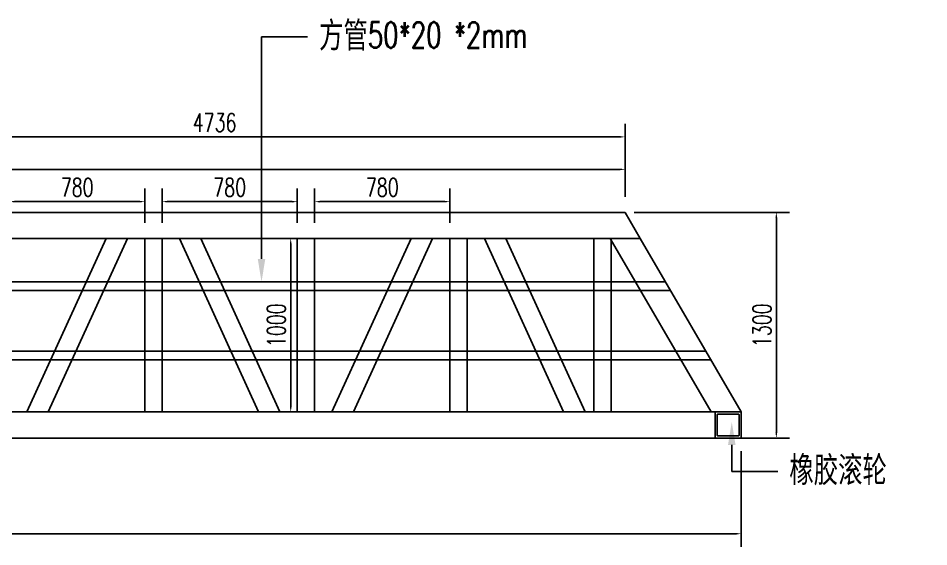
# Model space of a CAD drawing. Header units: millimetres. Extents: x -1612139 to -1300424, y 1145038 to 1536160.
# Drawn here: x -1494182 to -1488929, y 1164257 to 1167303 of the extents above; entities that cross this region are included whole.
import ezdxf
from ezdxf import colors
from ezdxf.entities.mleader import LeaderData, LeaderLine
from ezdxf.math import Vec2, Vec3

# ---------------------------------------------------------------- set-up
doc = ezdxf.new("R2010")
doc.units = ezdxf.units.MM
doc.header["$LTSCALE"] = 1000
doc.layers.get('0').update_dxf_attribs({"linetype": 'CONTINUOUS'})
doc.layers.get('DEFPOINTS').update_dxf_attribs({"linetype": 'CONTINUOUS'})
for name, color, linetype in [('W-STEEL_FRAME钢架', 3, 'CONTINUOUS'), ('W-STEEL_KEEL钢龙骨', 5, 'CONTINUOUS'), ('方管150X150X12', 3, 'CONTINUOUS')]:
    doc.layers.add(name, color=color, linetype=linetype)
doc.layers.add('成片房屋', color=1, linetype='CONTINUOUS', lineweight=0)
doc.styles.get("Standard").update_dxf_attribs({"font": 'simplex.shx', "width": 0.7, "bigfont": 'hztxt.shx'})
doc.styles.add('STANDARD_T3', font='simplex.shx', dxfattribs={"width": 0.7, "bigfont": 'gbcbig.shx'})
doc.dimstyles.new('W&&30', dxfattribs={"dimtxt": 105, "dimasz": 30, "dimexe": 75, "dimexo": 90, "dimgap": 30, "dimtad": 1, "dimdec": 0, "dimzin": 0, "dimdsep": 46, "dimtxsty": 'STANDARD_T3', "dimcen": 0.09, "dimclrd": 1, "dimclre": 1, "dimclrt": 7, "dimazin": 2, "dimtfac": 1, "dimtdec": 0, "dimtix": 1, "dimtmove": 2, "dimatfit": 3, "dimfxl": 100, "dimtolj": 1, "dimtzin": 0, "dimarcsym": 0})

# ---------------------------------------------------------------- blocks, each defined once
blk = doc.blocks.new('*D316')
at = {"layer": 'DEFPOINTS', "color": 0, "transparency": 16777216}
for p in [(-1490718.6, 1166184.1), (-1489808.9, 1166184.1), (-1490718.6, 1164884.1)]:
    blk.add_point(p, dxfattribs=at)
at = {"layer": '成片房屋', "color": 1, "lineweight": -2, "transparency": 16777216}
for p, q in [((-1490628.6, 1166184.1), (-1489733.9, 1166184.1)), ((-1489808.9, 1164914.1), (-1489808.9, 1166154.1)), ((-1490628.6, 1164884.1), (-1489733.9, 1164884.1))]:
    blk.add_line(p, q, dxfattribs=at)
at = {"layer": '成片房屋', "color": 1, "transparency": 16777216}
for points in [[(-1489813.9, 1166154.1), (-1489803.9, 1166154.1), (-1489808.9, 1166184.1)], [(-1489813.9, 1164914.1), (-1489803.9, 1164914.1), (-1489808.9, 1164884.1)]]:
    blk.add_solid(points, dxfattribs=at)
at = {"layer": '成片房屋', "color": 7, "transparency": 16777216, "insert": (-1489891.4, 1165534.1), "char_height": 105, "attachment_point": 5, "rotation": 90, "style": 'STANDARD_T3'}
blk.add_mtext('\\A1;1300', dxfattribs=at)
blk = doc.blocks.new('*D317')
at = {"layer": 'DEFPOINTS', "color": 0, "transparency": 16777216}
for p in [(-1492472.1, 1166246.4), (-1492472.1, 1166034.1), (-1491692.1, 1166034.1)]:
    blk.add_point(p, dxfattribs=at)
at = {"layer": '成片房屋', "color": 1, "lineweight": -2, "transparency": 16777216}
for p, q in [((-1492472.1, 1166124.1), (-1492472.1, 1166321.4)), ((-1491692.1, 1166124.1), (-1491692.1, 1166321.4)), ((-1491722.1, 1166246.4), (-1492442.1, 1166246.4))]:
    blk.add_line(p, q, dxfattribs=at)
at = {"layer": '成片房屋', "color": 1, "transparency": 16777216}
for points in [[(-1492442.1, 1166251.4), (-1492442.1, 1166241.4), (-1492472.1, 1166246.4)], [(-1491722.1, 1166251.4), (-1491722.1, 1166241.4), (-1491692.1, 1166246.4)]]:
    blk.add_solid(points, dxfattribs=at)
at = {"layer": '成片房屋', "color": 7, "transparency": 16777216, "insert": (-1492082.1, 1166328.9), "char_height": 105, "attachment_point": 5, "style": 'STANDARD_T3'}
blk.add_mtext('\\A1;780', dxfattribs=at)
blk = doc.blocks.new('*D318')
at = {"layer": 'DEFPOINTS', "color": 0, "transparency": 16777216}
for p in [(-1493352.1, 1166246.4), (-1493352.1, 1166034.1), (-1492572.1, 1166034.1)]:
    blk.add_point(p, dxfattribs=at)
at = {"layer": '成片房屋', "color": 1, "lineweight": -2, "transparency": 16777216}
for p, q in [((-1493352.1, 1166124.1), (-1493352.1, 1166321.4)), ((-1492572.1, 1166124.1), (-1492572.1, 1166321.4)), ((-1492602.1, 1166246.4), (-1493322.1, 1166246.4))]:
    blk.add_line(p, q, dxfattribs=at)
at = {"layer": '成片房屋', "color": 1, "transparency": 16777216}
for points in [[(-1493322.1, 1166251.4), (-1493322.1, 1166241.4), (-1493352.1, 1166246.4)], [(-1492602.1, 1166251.4), (-1492602.1, 1166241.4), (-1492572.1, 1166246.4)]]:
    blk.add_solid(points, dxfattribs=at)
at = {"layer": '成片房屋', "color": 7, "transparency": 16777216, "insert": (-1492962.1, 1166328.9), "char_height": 105, "attachment_point": 5, "style": 'STANDARD_T3'}
blk.add_mtext('\\A1;780', dxfattribs=at)
blk = doc.blocks.new('*D319')
at = {"layer": 'DEFPOINTS', "color": 0, "transparency": 16777216}
for p in [(-1494232.1, 1166246.4), (-1494232.1, 1166034.1), (-1493452.1, 1166034.1)]:
    blk.add_point(p, dxfattribs=at)
at = {"layer": '成片房屋', "color": 1, "lineweight": -2, "transparency": 16777216}
for p, q in [((-1494232.1, 1166124.1), (-1494232.1, 1166321.4)), ((-1493452.1, 1166124.1), (-1493452.1, 1166321.4)), ((-1493482.1, 1166246.4), (-1494202.1, 1166246.4))]:
    blk.add_line(p, q, dxfattribs=at)
at = {"layer": '成片房屋', "color": 1, "transparency": 16777216}
for points in [[(-1494202.1, 1166251.4), (-1494202.1, 1166241.4), (-1494232.1, 1166246.4)], [(-1493482.1, 1166251.4), (-1493482.1, 1166241.4), (-1493452.1, 1166246.4)]]:
    blk.add_solid(points, dxfattribs=at)
at = {"layer": '成片房屋', "color": 7, "transparency": 16777216, "insert": (-1493842.1, 1166328.9), "char_height": 105, "attachment_point": 5, "style": 'STANDARD_T3'}
blk.add_mtext('\\A1;780', dxfattribs=at)
blk = doc.blocks.new('*D331')
at = {"layer": 'DEFPOINTS', "color": 0, "transparency": 16777216}
for p in [(-1492702.1, 1166034.1), (-1492702.1, 1165034.1), (-1492610.3, 1165034.1)]:
    blk.add_point(p, dxfattribs=at)
at = {"layer": '成片房屋', "color": 1, "lineweight": -2, "transparency": 16777216}
for p, q in [((-1492612.1, 1166034.1), (-1492535.3, 1166034.1)), ((-1492610.3, 1166004.1), (-1492610.3, 1165064.1)), ((-1492612.1, 1165034.1), (-1492535.3, 1165034.1))]:
    blk.add_line(p, q, dxfattribs=at)
at = {"layer": '成片房屋', "color": 1, "transparency": 16777216}
for points in [[(-1492615.3, 1166004.1), (-1492605.3, 1166004.1), (-1492610.3, 1166034.1)], [(-1492615.3, 1165064.1), (-1492605.3, 1165064.1), (-1492610.3, 1165034.1)]]:
    blk.add_solid(points, dxfattribs=at)
at = {"layer": '成片房屋', "color": 7, "transparency": 16777216, "insert": (-1492692.8, 1165534.1), "char_height": 105, "attachment_point": 5, "rotation": 90, "style": 'STANDARD_T3'}
blk.add_mtext('\\A1;1000', dxfattribs=at)
blk = doc.blocks.new('*D332')
at = {"layer": 'DEFPOINTS', "color": 0, "transparency": 16777216}
for p in [(-1504012.1, 1166184.1), (-1490012.1, 1164897.9), (-1490012.1, 1164332.4)]:
    blk.add_point(p, dxfattribs=at)
at = {"layer": '成片房屋', "color": 1, "lineweight": -2, "transparency": 16777216}
for p, q in [((-1504012.1, 1166094.1), (-1504012.1, 1164257.4)), ((-1490012.1, 1164807.9), (-1490012.1, 1164257.4)), ((-1503982.1, 1164332.4), (-1490042.1, 1164332.4))]:
    blk.add_line(p, q, dxfattribs=at)
at = {"layer": '成片房屋', "color": 1, "transparency": 16777216}
for points in [[(-1503982.1, 1164337.4), (-1503982.1, 1164327.4), (-1504012.1, 1164332.4)], [(-1490042.1, 1164337.4), (-1490042.1, 1164327.4), (-1490012.1, 1164332.4)]]:
    blk.add_solid(points, dxfattribs=at)
at = {"layer": '成片房屋', "color": 7, "transparency": 16777216, "insert": (-1497012.1, 1164414.9), "char_height": 105, "attachment_point": 5, "style": 'STANDARD_T3'}
blk.add_mtext('\\A1;14000', dxfattribs=at)
blk = doc.blocks.new('*D333')
at = {"layer": 'DEFPOINTS', "color": 0, "transparency": 16777216}
for p in [(-1500697.1, 1166432.4), (-1500697.1, 1166184.1), (-1490681.3, 1166184.1)]:
    blk.add_point(p, dxfattribs=at)
at = {"layer": '成片房屋', "color": 1, "lineweight": -2, "transparency": 16777216}
for p, q in [((-1500697.1, 1166274.1), (-1500697.1, 1166507.4)), ((-1490681.3, 1166274.1), (-1490681.3, 1166507.4)), ((-1490711.3, 1166432.4), (-1500667.1, 1166432.4))]:
    blk.add_line(p, q, dxfattribs=at)
at = {"layer": '成片房屋', "color": 1, "transparency": 16777216}
for points in [[(-1500667.1, 1166437.4), (-1500667.1, 1166427.4), (-1500697.1, 1166432.4)], [(-1490711.3, 1166437.4), (-1490711.3, 1166427.4), (-1490681.3, 1166432.4)]]:
    blk.add_solid(points, dxfattribs=at)
at = {"layer": '成片房屋', "color": 7, "transparency": 16777216, "insert": (-1495689.2, 1166514.9), "char_height": 105, "attachment_point": 5, "style": 'STANDARD_T3'}
blk.add_mtext('\\A1;10016', dxfattribs=at)
blk = doc.blocks.new('*D335')
at = {"layer": 'DEFPOINTS', "color": 0, "transparency": 16777216}
for p in [(-1490681.3, 1166619.6), (-1495417.1, 1166184.1), (-1490681.3, 1166184.1)]:
    blk.add_point(p, dxfattribs=at)
at = {"layer": '成片房屋', "color": 1, "lineweight": -2, "transparency": 16777216}
for p, q in [((-1495417.1, 1166274.1), (-1495417.1, 1166694.6)), ((-1490681.3, 1166274.1), (-1490681.3, 1166694.6)), ((-1495387.1, 1166619.6), (-1490711.3, 1166619.6))]:
    blk.add_line(p, q, dxfattribs=at)
at = {"layer": '成片房屋', "color": 1, "transparency": 16777216}
for points in [[(-1495387.1, 1166624.6), (-1495387.1, 1166614.6), (-1495417.1, 1166619.6)], [(-1490711.3, 1166624.6), (-1490711.3, 1166614.6), (-1490681.3, 1166619.6)]]:
    blk.add_solid(points, dxfattribs=at)
at = {"layer": '成片房屋', "color": 7, "transparency": 16777216, "insert": (-1493049.2, 1166702.1), "char_height": 105, "attachment_point": 5, "style": 'STANDARD_T3'}
blk.add_mtext('\\A1;4736', dxfattribs=at)

msp = doc.modelspace()

# ---------------------------------------------------------------- linework, layer by layer
at = {"layer": 'W-STEEL_FRAME钢架', "color": 2}
for points in [[(-1494008.6, 1165034.1), (-1494132.1, 1165034.1), (-1493675.3, 1166034.1), (-1493552.1, 1166034.1)], [(-1493352.1, 1166034.1), (-1493452.1, 1166034.1), (-1493452.1, 1165034.1), (-1493352.1, 1165034.1)], [(-1492795.7, 1165034.1), (-1492672.1, 1165034.1), (-1493129, 1166034.1), (-1493252.1, 1166034.1)], [(-1492472.1, 1166034.1), (-1492572.1, 1166034.1), (-1492572.1, 1165034.1), (-1492472.1, 1165034.1)], [(-1492248.6, 1165034.1), (-1492372.1, 1165034.1), (-1491915.3, 1166034.1), (-1491792.1, 1166034.1)], [(-1491592.1, 1166034.1), (-1491692.1, 1166034.1), (-1491692.1, 1165034.1), (-1491592.1, 1165034.1)], [(-1491035.7, 1165034.1), (-1490912.1, 1165034.1), (-1491369, 1166034.1), (-1491492.1, 1166034.1)], [(-1490762.1, 1166034.1), (-1490862.1, 1166034.1), (-1490862.1, 1165034.1), (-1490762.1, 1165034.1)]]:
    msp.add_lwpolyline(points, close=True, dxfattribs=at)
at = {"layer": 'W-STEEL_KEEL钢龙骨', "color": 4}
for p, q in [((-1490448.5, 1165784.1), (-1504012.1, 1165784.1)), ((-1490419.4, 1165734.1), (-1504012.1, 1165734.1)), ((-1490215.8, 1165384.1), (-1504012.1, 1165384.1)), ((-1490186.7, 1165334.1), (-1504012.1, 1165334.1))]:
    msp.add_line(p, q, dxfattribs=at)
at = {"layer": '方管150X150X12'}
for points in [[(-1490681.3, 1166184.1), (-1504012.1, 1166184.1), (-1504012.1, 1166034.1), (-1490594, 1166034.1)], [(-1490185.7, 1165034.1), (-1490012.1, 1165034.1), (-1490594, 1166034.1), (-1490767.1, 1166034.1)], [(-1490012.1, 1164884.1), (-1490012.1, 1165034.1), (-1504012.1, 1165034.1), (-1504012.1, 1164884.1)]]:
    msp.add_lwpolyline(points, close=True, dxfattribs=at)
for points in [[(-1490015.1, 1165034.1), (-1490159.1, 1165034.1, 0.414214), (-1490162.1, 1165031.1), (-1490162.1, 1164887.1, 0.414214), (-1490159.1, 1164884.1), (-1490015.1, 1164884.1, 0.414214), (-1490012.1, 1164887.1), (-1490012.1, 1165031.1, 0.414214)], [(-1490027.1, 1165022.1), (-1490147.1, 1165022.1, 0.414214), (-1490150.1, 1165019.1), (-1490150.1, 1164899.1, 0.414214), (-1490147.1, 1164896.1), (-1490027.1, 1164896.1, 0.414214), (-1490024.1, 1164899.1), (-1490024.1, 1165019.1, 0.414214)]]:
    msp.add_lwpolyline(points, format="xyb", close=True, dxfattribs=at)

# ---------------------------------------------------------------- dimensions: what is measured, and where the dimension line sits
at = {"layer": '成片房屋', "color": 1}
for base, p1, p2, angle, picture, middle in [((-1490681.3, 1166619.6), (-1495417.1, 1166184.1), (-1490681.3, 1166184.1), 180, '*D335', (-1493049.2, 1166702.1)), ((-1500697.1, 1166432.4), (-1490681.3, 1166184.1), (-1500697.1, 1166184.1), 180, '*D333', (-1495689.2, 1166514.9)), ((-1494232.1, 1166246.4), (-1493452.1, 1166034.1), (-1494232.1, 1166034.1), 180, '*D319', (-1493842.1, 1166328.9)), ((-1493352.1, 1166246.4), (-1492572.1, 1166034.1), (-1493352.1, 1166034.1), 180, '*D318', (-1492962.1, 1166328.9)), ((-1492472.1, 1166246.4), (-1491692.1, 1166034.1), (-1492472.1, 1166034.1), 180, '*D317', (-1492082.1, 1166328.9)), ((-1490012.1, 1164332.4), (-1504012.1, 1166184.1), (-1490012.1, 1164897.9), 180, '*D332', (-1497012.1, 1164414.9)), ((-1489808.9, 1166184.1), (-1490718.6, 1164884.1), (-1490718.6, 1166184.1), 90, '*D316', (-1489891.4, 1165534.1))]:
    dim = msp.add_linear_dim(base=base, p1=p1, p2=p2, angle=angle, dimstyle='W&&30', dxfattribs=at)
    dim.commit()
    dim.dimension.update_dxf_attribs({"geometry": picture, "text_midpoint": middle})
dim = msp.add_aligned_dim(p1=(-1492702.1, 1166034.1), p2=(-1492702.1, 1165034.1), distance=91.9, dimstyle='W&&30', dxfattribs=at)
dim.commit()
dim.dimension.update_dxf_attribs({"geometry": '*D331', "text_midpoint": (-1492692.8, 1165534.1)})

# ---------------------------------------------------------------- leaders
at = {"color": 3}
ml = msp.add_multileader_mtext('Standard', dxfattribs=at)
ml.set_content('{\\fSimSun|b0|i0|c134|p2;方管}50*20 *2mm', color=3)
ml.set_leader_properties()
ml.build(insert=Vec2(0, 0))
ml.multileader.update_dxf_attribs({"dogleg_length": 265.4, "arrow_head_size": 132.7})
ctx = ml.context
ctx.base_point, ctx.char_height, ctx.arrow_head_size, ctx.landing_gap_size, ctx.plane_origin = Vec3(-1492513.1, 1167196.4), 147.456, 132.7, 66.4, Vec3(-1492651.1, 1173512.2)
notes = []
notes.append((ctx, [(0, (1, 1, 0), (-1492778.6, 1167196.4), (1, 0), 265.4, [(0, [(-1492778.6, 1165784.1)], 0, [])])]))
ctx.mtext.insert, ctx.mtext.width, ctx.mtext.flow_direction = Vec3(-1492446.8, 1167280.8), 1683.762, 5
ml = msp.add_multileader_mtext('Standard', dxfattribs=at)
ml.set_content('{\\fSimSun|b0|i0|c134|p2;橡胶滚轮}', color=3)
ml.set_leader_properties()
ml.build(insert=Vec2(0, 0))
ml.multileader.update_dxf_attribs({"dogleg_length": 265.4, "arrow_head_size": 132.7})
ctx = ml.context
ctx.base_point, ctx.char_height, ctx.arrow_head_size, ctx.landing_gap_size, ctx.plane_origin = Vec3(-1489800.5, 1164691.9), 147.456, 132.7, 66.4, Vec3(-1488940.9, 1168948.6)
notes.append((ctx, [(0, (1, 1, 0), (-1490065.9, 1164691.9), (1, 0), 265.4, [(0, [(-1490065.9, 1164976.8)], 0, [])])]))
ctx.mtext.insert, ctx.mtext.flow_direction = Vec3(-1489734.1, 1164776.3), 5
for ctx, leaders in notes:
    for number, flags, end, landing, length, lines in leaders:
        leader = LeaderData()
        leader.index, (leader.has_last_leader_line, leader.has_dogleg_vector, leader.attachment_direction) = number, flags
        leader.last_leader_point, leader.dogleg_vector, leader.dogleg_length = Vec3(end), Vec3(landing), length
        for number, points, colour, breaks in lines:
            line = LeaderLine()
            line.index, line.vertices, line.color, line.breaks = number, Vec3.list(points), colors.encode_raw_color(colour), breaks
            leader.lines.append(line)
        ctx.leaders.append(leader)

doc.saveas('drawing.dxf')
